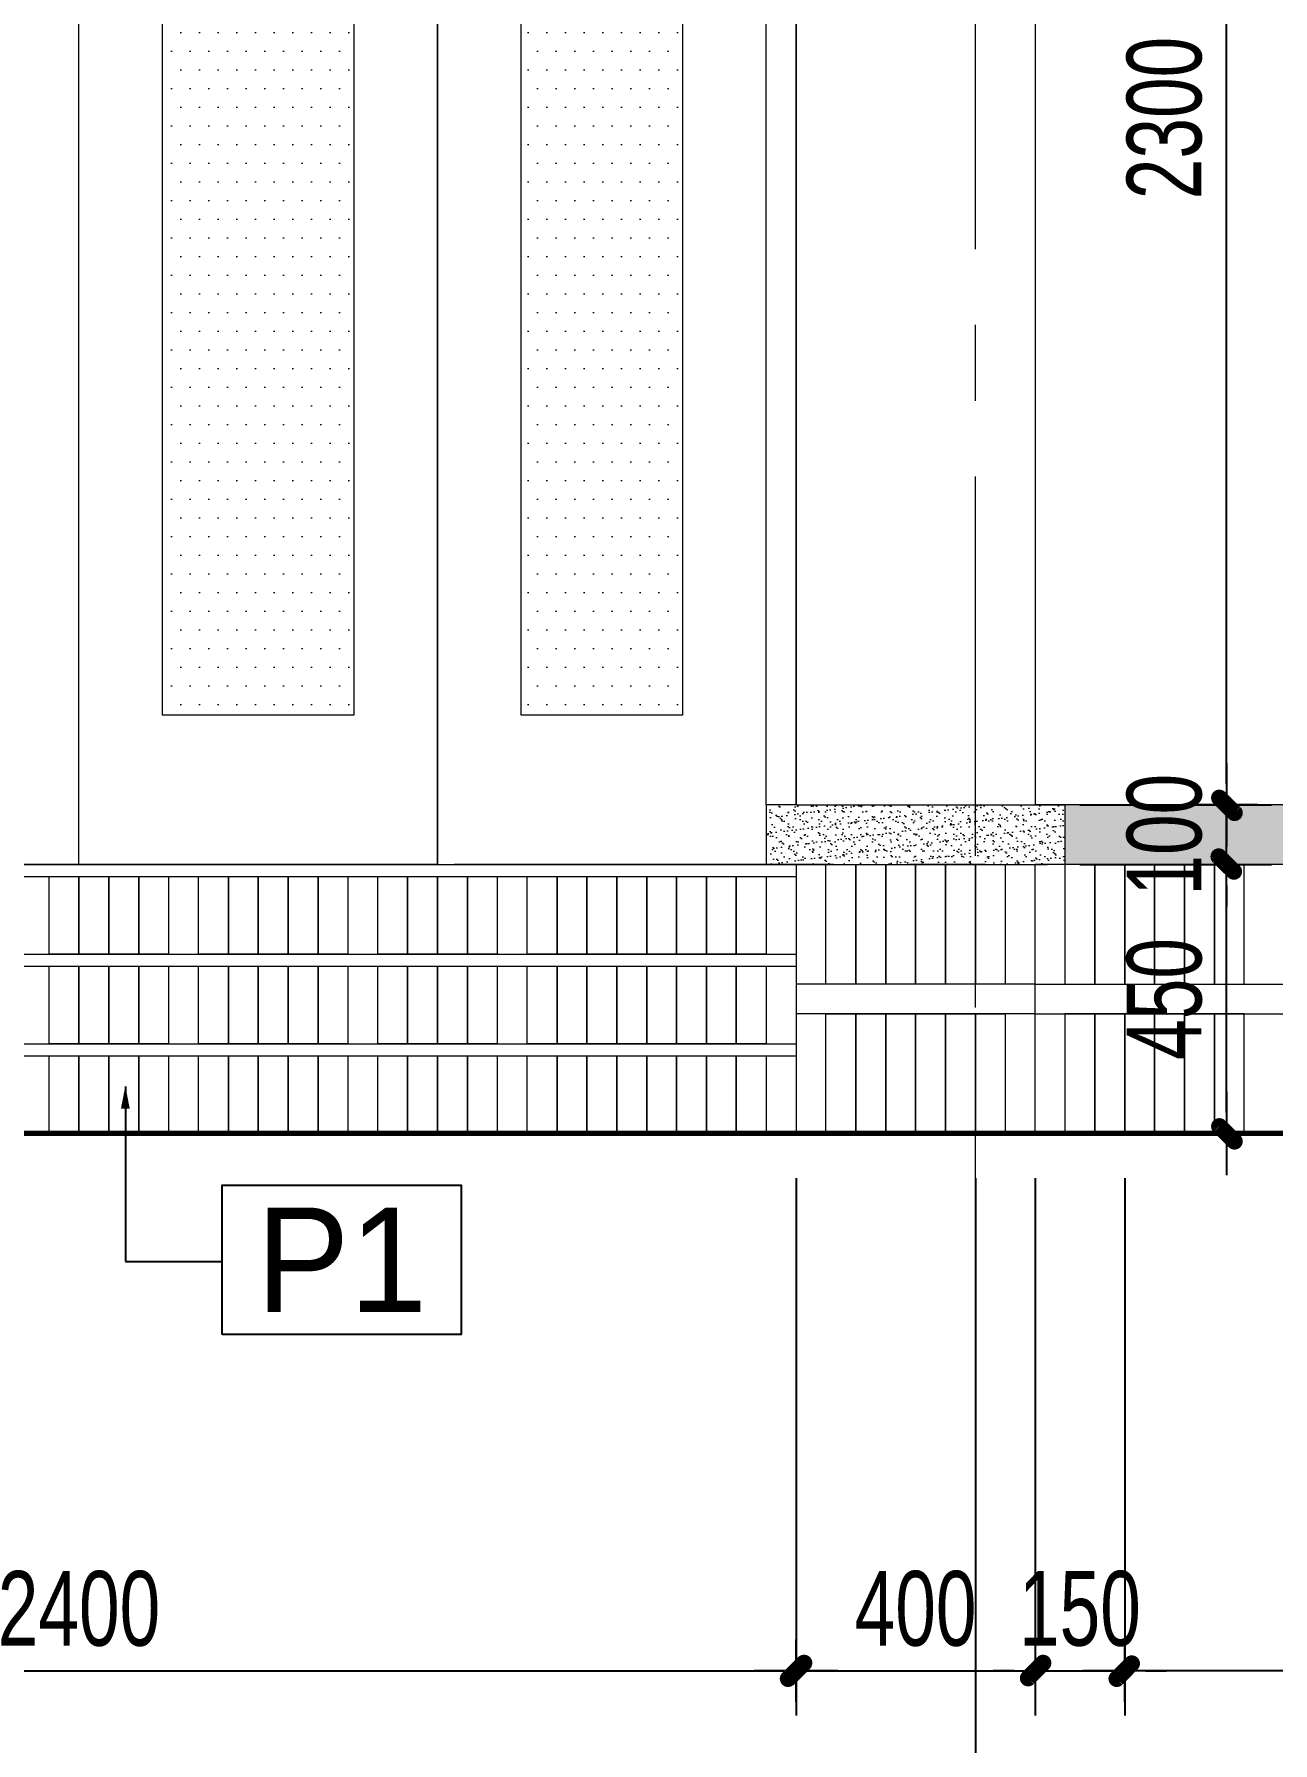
# Model space of a CAD drawing. Header units: inches. Extents: x 88947 to 296847, y 35049 to 161062.
# Drawn here: x 158586 to 160659, y 104358 to 107218 of the extents above; entities that cross this region are included whole.
import ezdxf
from ezdxf.enums import TextEntityAlignment as Align
from ezdxf.xclip import XClip

# ---------------------------------------------------------------- set-up
doc = ezdxf.new("R2010")
doc.units = ezdxf.units.IN
doc.header["$MEASUREMENT"] = 0
doc.header["$XCLIPFRAME"] = 0
doc.header["$PDMODE"] = 1
doc.linetypes.add('ACAD_ISO03W100', pattern=[30, 12, -18])
doc.linetypes.add('CENTER', pattern=[50.8, 31.75, -6.35, 6.35, -6.35])
for name, color, linetype, lineweight in [('A-Dims', 145, 'Continuous', 25), ('CUA', 42, 'Continuous', 20), ('DIM', 7, 'Continuous', 25), ('HACTH', 8, 'Continuous', 5), ('KHUNG 1', 6, 'Continuous', 70), ('KY HIEU', 4, 'Continuous', 25), ('NTHAY2', 51, 'Continuous', 25), ('THAY', 3, 'Continuous', 18), ('TRUC', 252, 'ACAD_ISO03W100', 13)]:
    doc.layers.add(name, color=color, linetype=linetype, lineweight=lineweight)
doc.styles.add('FRANKO', font='VFRANKO.TTF')
doc.styles.add('VNI-HELVE-CONDENSE', font='VNARIAL.TTF', dxfattribs={"width": 0.7})
doc.dimstyles.new('TAS-100', dxfattribs={"dimscale": 50, "dimtxt": 2.5, "dimasz": 0.7, "dimexe": 1.5, "dimexo": 1.5, "dimgap": 0.8, "dimtad": 1, "dimdec": 0, "dimzin": 3, "dimdsep": 46, "dimtxsty": 'VNI-HELVE-CONDENSE', "dimblk": 'TICK', "dimcen": 2.5, "dimclrt": 71, "dimazin": 2, "dimtfac": 0.75, "dimtdec": 0, "dimtix": 1, "dimtmove": 2, "dimatfit": 2, "dimldrblk": 'TICK123', "dimfxl": 1.5, "dimtolj": 1, "dimtzin": 0, "dimarcsym": 0})
doc.dimstyles.new('TAS-50', dxfattribs={"dimscale": 25, "dimtxt": 2.5, "dimasz": 0.7, "dimexe": 1.5, "dimexo": 1.5, "dimgap": 0.8, "dimtad": 1, "dimdec": 0, "dimzin": 3, "dimdsep": 46, "dimtxsty": 'VNI-HELVE-CONDENSE', "dimblk": 'TICK', "dimcen": 2.5, "dimclrt": 71, "dimazin": 2, "dimtfac": 0.75, "dimtdec": 0, "dimtix": 1, "dimtmove": 2, "dimatfit": 2, "dimldrblk": 'TICK123', "dimfxl": 1.5, "dimtolj": 1, "dimtzin": 0, "dimarcsym": 0})
pattern_1 = [(37.5, (159811.345, 105828.11), (-0.62993, 19.26824), [0, -15.2, 0, -17, 0, -16.25]), (7.5, (159811.345, 105828.11), (17.6978, 28.2215), [0, -8.2, 0, -13.7, 0, -5.25]), (327.5, (159799.045, 105828.11), (31.1414, 0.0566), [0, -5, 0, -18, 0, -23.5]), (317.5, (159799.045, 105828.11), (30.0613, 8.7768), [0, -2.5, 0, -11.8, 0, -13.5])]
pattern_2 = [(37.5, (160311.345, 105828.11), (-0.62993, 19.26824), [0, -15.2, 0, -17, 0, -16.25]), (7.5, (160311.345, 105828.11), (17.69777, 28.22146), [0, -8.2, 0, -13.7, 0, -5.25]), (327.5, (160299.045, 105828.11), (31.14142, 0.0566), [0, -5, 0, -18, 0, -23.5]), (317.5, (160299.045, 105828.11), (30.06127, 8.77676), [0, -2.5, 0, -11.8, 0, -13.5])]

# ---------------------------------------------------------------- blocks, each defined once
blk = doc.blocks.new('TICK')
at = {"layer": 'A-Dims', "color": 1}
for p, q in [((0, 1.5), (0, -1.5)), ((-2, 0), (2, 0))]:
    blk.add_line(p, q, dxfattribs=at)
at = {"layer": 'A-Dims', "color": 1, "const_width": 0.788}
blk.add_lwpolyline([(-0.334, -0.349), (0.383, 0.378)], dxfattribs=at)
at = {"layer": 'A-Dims', "color": 1, "const_width": 0.394}
for points in [[(0.244, 0.517, -0.414214), (0.523, 0.517, -1)], [(0.523, 0.517, -0.414214), (0.523, 0.238, -1)], [(-0.473, -0.21, 0.414214), (-0.473, -0.488, 1)], [(-0.473, -0.488, 0.414214), (-0.195, -0.488, 1)]]:
    blk.add_lwpolyline(points, format="xyb", dxfattribs=at)
blk = doc.blocks.new('*D897')
at = {"layer": 'Defpoints', "color": 0}
for p in [(160161.3, 105378.1), (161561.3, 105378.1), (160161.3, 103978.1)]:
    blk.add_point(p, dxfattribs=at)
at = {"layer": 'DIM', "color": 0, "lineweight": -2}
for p, q in [((160161.3, 105303.1), (160161.3, 103903.1)), ((161561.3, 105303.1), (161561.3, 103903.1)), ((161526.3, 103978.1), (160196.3, 103978.1))]:
    blk.add_line(p, q, dxfattribs=at)
at = {"layer": 'DIM', "color": 0, "lineweight": -2, "xscale": 35, "yscale": 35, "zscale": 35, "rotation": 180}
blk.add_blockref('TICK', (160161.3, 103978.1), dxfattribs=at)
at = {"layer": 'DIM', "color": 0, "lineweight": -2, "xscale": 35, "yscale": 35, "zscale": 35}
blk.add_blockref('TICK', (161561.3, 103978.1), dxfattribs=at)
at = {"layer": 'DIM', "color": 71, "insert": (160861.3, 104081.9), "char_height": 125, "attachment_point": 5, "style": 'VNI-HELVE-CONDENSE'}
blk.add_mtext('\\A1;1400', dxfattribs=at)
blk = doc.blocks.new('TICK123')
at = {"layer": 'A-Dims', "color": 1}
blk.add_lwpolyline([(0.046, 0, 0, 0.84, 0), (-2.111, 0, 8.4, 8.4, 0)], format="xyseb", dxfattribs=at)
blk = doc.blocks.new('*D898')
at = {"layer": 'Defpoints', "color": 0}
for p in [(156661.3, 105378.1), (160161.3, 105378.1), (156661.3, 103978.1)]:
    blk.add_point(p, dxfattribs=at)
at = {"layer": 'DIM', "color": 0, "lineweight": -2}
for p, q in [((156661.3, 105303.1), (156661.3, 103903.1)), ((160161.3, 105303.1), (160161.3, 103903.1)), ((160126.3, 103978.1), (156696.3, 103978.1))]:
    blk.add_line(p, q, dxfattribs=at)
at = {"layer": 'DIM', "color": 0, "lineweight": -2, "xscale": 35, "yscale": 35, "zscale": 35, "rotation": 180}
blk.add_blockref('TICK', (156661.3, 103978.1), dxfattribs=at)
at = {"layer": 'DIM', "color": 0, "lineweight": -2, "xscale": 35, "yscale": 35, "zscale": 35}
blk.add_blockref('TICK', (160161.3, 103978.1), dxfattribs=at)
at = {"layer": 'DIM', "color": 71, "insert": (158411.3, 104082), "char_height": 125, "attachment_point": 5, "style": 'VNI-HELVE-CONDENSE'}
blk.add_mtext('\\A1;3500', dxfattribs=at)
blk = doc.blocks.new('*D899')
at = {"layer": 'Defpoints', "color": 0}
for p in [(156661.3, 105378.1), (169061.3, 105378.1), (156661.3, 103478.1)]:
    blk.add_point(p, dxfattribs=at)
at = {"layer": 'DIM', "color": 0, "lineweight": -2}
for p, q in [((156661.3, 105303.1), (156661.3, 103403.1)), ((169061.3, 105303.1), (169061.3, 103403.1)), ((169026.3, 103478.1), (156696.3, 103478.1))]:
    blk.add_line(p, q, dxfattribs=at)
at = {"layer": 'DIM', "color": 0, "lineweight": -2, "xscale": 35, "yscale": 35, "zscale": 35, "rotation": 180}
blk.add_blockref('TICK', (156661.3, 103478.1), dxfattribs=at)
at = {"layer": 'DIM', "color": 0, "lineweight": -2, "xscale": 35, "yscale": 35, "zscale": 35}
blk.add_blockref('TICK', (169061.3, 103478.1), dxfattribs=at)
at = {"layer": 'DIM', "color": 71, "insert": (162861.3, 103581.9), "char_height": 125, "attachment_point": 5, "style": 'VNI-HELVE-CONDENSE'}
blk.add_mtext('\\A1;12400', dxfattribs=at)
blk = doc.blocks.new('*D907')
at = {"layer": 'Defpoints', "color": 0}
for p in [(157461.3, 105378.1), (159861.3, 105378.1), (159861.3, 104478.1)]:
    blk.add_point(p, dxfattribs=at)
at = {"layer": 'DIM', "color": 0, "lineweight": -2}
for p, q in [((157461.3, 105303.1), (157461.3, 104403.1)), ((159861.3, 105303.1), (159861.3, 104403.1)), ((157496.3, 104478.1), (159826.3, 104478.1))]:
    blk.add_line(p, q, dxfattribs=at)
at = {"layer": 'DIM', "color": 0, "lineweight": -2, "xscale": 35, "yscale": 35, "zscale": 35, "rotation": 180}
blk.add_blockref('TICK', (157461.3, 104478.1), dxfattribs=at)
at = {"layer": 'DIM', "color": 0, "lineweight": -2, "xscale": 35, "yscale": 35, "zscale": 35}
blk.add_blockref('TICK', (159861.3, 104478.1), dxfattribs=at)
at = {"layer": 'DIM', "color": 71, "insert": (158661.3, 104581.9), "char_height": 125, "attachment_point": 5, "style": 'VNI-HELVE-CONDENSE'}
blk.add_mtext('\\A1;2400', dxfattribs=at)
blk = doc.blocks.new('*D908')
at = {"layer": 'Defpoints', "color": 0}
for p in [(159861.3, 105378.1), (160261.3, 105378.1), (160261.3, 104478.1)]:
    blk.add_point(p, dxfattribs=at)
at = {"layer": 'DIM', "color": 0, "lineweight": -2}
for p, q in [((159861.3, 105303.1), (159861.3, 104403.1)), ((160261.3, 105303.1), (160261.3, 104403.1)), ((159896.3, 104478.1), (160226.3, 104478.1))]:
    blk.add_line(p, q, dxfattribs=at)
at = {"layer": 'DIM', "color": 0, "lineweight": -2, "xscale": 35, "yscale": 35, "zscale": 35, "rotation": 180}
blk.add_blockref('TICK', (159861.3, 104478.1), dxfattribs=at)
at = {"layer": 'DIM', "color": 0, "lineweight": -2, "xscale": 35, "yscale": 35, "zscale": 35}
blk.add_blockref('TICK', (160261.3, 104478.1), dxfattribs=at)
at = {"layer": 'DIM', "color": 71, "insert": (160061.3, 104581.9), "char_height": 125, "attachment_point": 5, "style": 'VNI-HELVE-CONDENSE'}
blk.add_mtext('\\A1;400', dxfattribs=at)
blk = doc.blocks.new('A$C63FF6805')
at = {"layer": 'HACTH'}
h = blk.add_hatch(dxfattribs=at)
h.set_pattern_fill('DOTS', color=256, scale=500, style=0)
h.set_pattern_definition([(0, (-2310, -2310), (15.625, 31.25), [0, -31.25])])
h.paths.add_polyline_path([(-2040, -190), (-2310, -190), (-2310, -2150), (-2040, -2150)])
h = blk.add_hatch(dxfattribs=at)
h.set_pattern_fill('DOTS', color=256, scale=500, style=0)
h.set_pattern_definition([(0, (-1760, -2310), (15.625, 31.25), [0, -31.25])])
h.paths.add_polyline_path([(-1440, -190), (-1760, -190), (-1760, -2150), (-1440, -2150)])
h = blk.add_hatch(dxfattribs=at)
h.set_pattern_fill('DOTS', color=256, scale=500, style=0)
h.set_pattern_definition([(180, (-840, -2310), (-15.625, 31.25), [0, -31.25])])
h.paths.add_polyline_path([(-1160, -190), (-840, -190), (-840, -2150), (-1160, -2150)])
h = blk.add_hatch(dxfattribs=at)
h.set_pattern_fill('DOTS', color=256, scale=500, style=0)
h.set_pattern_definition([(180, (-290, -2310), (-15.625, 31.25), [0, -31.25])])
h.paths.add_polyline_path([(-560, -190), (-290, -190), (-290, -2150), (-560, -2150)])
at = {"layer": 'CUA'}
for points in [[(-100, -2400), (-100, 0), (-2500, 0), (-2500, -2400)], [(-1300, -50), (-1900, -50), (-1900, -2400), (-1300, -2400)], [(-1300, -50), (-700, -50), (-700, -2400), (-1300, -2400)], [(-2040, -190), (-2310, -190), (-2310, -2150), (-2040, -2150)], [(-1440, -190), (-1760, -190), (-1760, -2150), (-1440, -2150)], [(-1160, -190), (-840, -190), (-840, -2150), (-1160, -2150)], [(-560, -190), (-290, -190), (-290, -2150), (-560, -2150)]]:
    blk.add_lwpolyline(points, close=True, dxfattribs=at)
for points in [[(-1900, -50), (-2450, -50), (-2450, -2400), (-1900, -2400), (-1900, -50)], [(-700, -50), (-1900, -50)], [(-1900, -2400), (-1900, -50)], [(-700, -2400), (-150, -2400), (-150, -50), (-700, -50), (-700, -2400)], [(-700, -2400), (-700, -50)], [(-1160, -190), (-840, -190)], [(-1900, -2400), (-700, -2400)]]:
    blk.add_lwpolyline(points, dxfattribs=at)
blk = doc.blocks.new('syb-floor')
at = {"linetype": 'Continuous'}
blk.add_lwpolyline([(-4.786, -2.5), (-4.786, 2.5), (3.216, 2.5), (3.216, -2.5)], close=True, dxfattribs=at)
blk.add_attdef('SYB-FLOOR', text='', height=2.5, dxfattribs=at).set_placement((-0.785, 0), align=Align.MIDDLE_CENTER)
blk = doc.blocks.new('*D2800')
at = {"layer": 'Defpoints', "color": 0}
for p in [(160261.3, 105828.1), (160581.8, 105828.1), (160261.3, 105378.1)]:
    blk.add_point(p, dxfattribs=at)
at = {"layer": 'DIM', "color": 0, "lineweight": -2}
for p, q in [((160336.3, 105828.1), (160656.8, 105828.1)), ((160581.8, 105413.1), (160581.8, 105793.1)), ((160336.3, 105378.1), (160656.8, 105378.1))]:
    blk.add_line(p, q, dxfattribs=at)
at = {"layer": 'DIM', "color": 0, "lineweight": -2, "xscale": 35, "yscale": 35, "zscale": 35}
for p, rotation in [((160581.8, 105828.1), 90), ((160581.8, 105378.1), 270)]:
    blk.add_blockref('TICK', p, dxfattribs=dict(at, rotation=rotation))
at = {"layer": 'DIM', "color": 71, "insert": (160478.1, 105603.1), "char_height": 125, "attachment_point": 5, "rotation": 90, "style": 'VNI-HELVE-CONDENSE'}
blk.add_mtext('\\A1;450', dxfattribs=at)
blk = doc.blocks.new('*D2801')
at = {"layer": 'Defpoints', "color": 0}
for p in [(160261.3, 105928.1), (160581.8, 105928.1), (160261.3, 105828.1)]:
    blk.add_point(p, dxfattribs=at)
at = {"layer": 'DIM', "color": 0, "lineweight": -2}
for p, q in [((160581.8, 105963.1), (160581.8, 105998.1)), ((160336.3, 105928.1), (160656.8, 105928.1)), ((160581.8, 105828.1), (160581.8, 105928.1)), ((160336.3, 105828.1), (160656.8, 105828.1)), ((160581.8, 105793.1), (160581.8, 105758.1))]:
    blk.add_line(p, q, dxfattribs=at)
at = {"layer": 'DIM', "color": 0, "lineweight": -2, "xscale": 35, "yscale": 35, "zscale": 35}
for p, rotation in [((160581.8, 105928.1), 270), ((160581.8, 105828.1), 90)]:
    blk.add_blockref('TICK', p, dxfattribs=dict(at, rotation=rotation))
at = {"layer": 'DIM', "color": 71, "insert": (160478.1, 105878.1), "char_height": 125, "attachment_point": 5, "rotation": 90, "style": 'VNI-HELVE-CONDENSE'}
blk.add_mtext('\\A1;100', dxfattribs=at)
blk = doc.blocks.new('*D2802')
at = {"layer": 'Defpoints', "color": 0}
for p in [(160261.3, 108228.1), (160581.8, 108228.1), (160261.3, 105928.1)]:
    blk.add_point(p, dxfattribs=at)
at = {"layer": 'DIM', "color": 0, "lineweight": -2}
for p, q in [((160336.3, 108228.1), (160656.8, 108228.1)), ((160581.8, 105963.1), (160581.8, 108193.1)), ((160336.3, 105928.1), (160656.8, 105928.1))]:
    blk.add_line(p, q, dxfattribs=at)
at = {"layer": 'DIM', "color": 0, "lineweight": -2, "xscale": 35, "yscale": 35, "zscale": 35}
for p, rotation in [((160581.8, 108228.1), 90), ((160581.8, 105928.1), 270)]:
    blk.add_blockref('TICK', p, dxfattribs=dict(at, rotation=rotation))
at = {"layer": 'DIM', "color": 71, "insert": (160478, 107078.1), "char_height": 125, "attachment_point": 5, "rotation": 90, "style": 'VNI-HELVE-CONDENSE'}
blk.add_mtext('\\A1;2300', dxfattribs=at)
blk = doc.blocks.new('*D3901')
at = {"layer": 'Defpoints', "color": 0}
for p in [(160161.3, 105378.1), (161561.3, 105378.1), (160161.3, 103978.1)]:
    blk.add_point(p, dxfattribs=at)
at = {"layer": 'DIM', "color": 0, "lineweight": -2}
for p, q in [((160161.3, 105303.1), (160161.3, 103903.1)), ((161561.3, 105303.1), (161561.3, 103903.1)), ((161526.3, 103978.1), (160196.3, 103978.1))]:
    blk.add_line(p, q, dxfattribs=at)
at = {"layer": 'DIM', "color": 0, "lineweight": -2, "xscale": 35, "yscale": 35, "zscale": 35, "rotation": 180}
blk.add_blockref('TICK', (160161.3, 103978.1), dxfattribs=at)
at = {"layer": 'DIM', "color": 0, "lineweight": -2, "xscale": 35, "yscale": 35, "zscale": 35}
blk.add_blockref('TICK', (161561.3, 103978.1), dxfattribs=at)
at = {"layer": 'DIM', "color": 71, "insert": (160861.3, 104081.9), "char_height": 125, "attachment_point": 5, "style": 'VNI-HELVE-CONDENSE'}
blk.add_mtext('\\A1;1400', dxfattribs=at)
blk = doc.blocks.new('*D3902')
at = {"layer": 'Defpoints', "color": 0}
for p in [(156661.3, 105378.1), (160161.3, 105378.1), (156661.3, 103978.1)]:
    blk.add_point(p, dxfattribs=at)
at = {"layer": 'DIM', "color": 0, "lineweight": -2}
for p, q in [((156661.3, 105303.1), (156661.3, 103903.1)), ((160161.3, 105303.1), (160161.3, 103903.1)), ((160126.3, 103978.1), (156696.3, 103978.1))]:
    blk.add_line(p, q, dxfattribs=at)
at = {"layer": 'DIM', "color": 0, "lineweight": -2, "xscale": 35, "yscale": 35, "zscale": 35, "rotation": 180}
blk.add_blockref('TICK', (156661.3, 103978.1), dxfattribs=at)
at = {"layer": 'DIM', "color": 0, "lineweight": -2, "xscale": 35, "yscale": 35, "zscale": 35}
blk.add_blockref('TICK', (160161.3, 103978.1), dxfattribs=at)
at = {"layer": 'DIM', "color": 71, "insert": (158411.3, 104082), "char_height": 125, "attachment_point": 5, "style": 'VNI-HELVE-CONDENSE'}
blk.add_mtext('\\A1;3500', dxfattribs=at)
blk = doc.blocks.new('*D3903')
at = {"layer": 'Defpoints', "color": 0}
for p in [(156661.3, 105378.1), (169061.3, 105378.1), (156661.3, 103478.1)]:
    blk.add_point(p, dxfattribs=at)
at = {"layer": 'DIM', "color": 0, "lineweight": -2}
for p, q in [((156661.3, 105303.1), (156661.3, 103403.1)), ((169061.3, 105303.1), (169061.3, 103403.1)), ((169026.3, 103478.1), (156696.3, 103478.1))]:
    blk.add_line(p, q, dxfattribs=at)
at = {"layer": 'DIM', "color": 0, "lineweight": -2, "xscale": 35, "yscale": 35, "zscale": 35, "rotation": 180}
blk.add_blockref('TICK', (156661.3, 103478.1), dxfattribs=at)
at = {"layer": 'DIM', "color": 0, "lineweight": -2, "xscale": 35, "yscale": 35, "zscale": 35}
blk.add_blockref('TICK', (169061.3, 103478.1), dxfattribs=at)
at = {"layer": 'DIM', "color": 71, "insert": (162861.3, 103581.9), "char_height": 125, "attachment_point": 5, "style": 'VNI-HELVE-CONDENSE'}
blk.add_mtext('\\A1;12400', dxfattribs=at)
blk = doc.blocks.new('*D3911')
at = {"layer": 'Defpoints', "color": 0}
for p in [(157461.3, 105378.1), (159861.3, 105378.1), (159861.3, 104478.1)]:
    blk.add_point(p, dxfattribs=at)
at = {"layer": 'DIM', "color": 0, "lineweight": -2}
for p, q in [((157461.3, 105303.1), (157461.3, 104403.1)), ((159861.3, 105303.1), (159861.3, 104403.1)), ((157496.3, 104478.1), (159826.3, 104478.1))]:
    blk.add_line(p, q, dxfattribs=at)
at = {"layer": 'DIM', "color": 0, "lineweight": -2, "xscale": 35, "yscale": 35, "zscale": 35, "rotation": 180}
blk.add_blockref('TICK', (157461.3, 104478.1), dxfattribs=at)
at = {"layer": 'DIM', "color": 0, "lineweight": -2, "xscale": 35, "yscale": 35, "zscale": 35}
blk.add_blockref('TICK', (159861.3, 104478.1), dxfattribs=at)
at = {"layer": 'DIM', "color": 71, "insert": (158661.3, 104581.9), "char_height": 125, "attachment_point": 5, "style": 'VNI-HELVE-CONDENSE'}
blk.add_mtext('\\A1;2400', dxfattribs=at)
blk = doc.blocks.new('*D3912')
at = {"layer": 'Defpoints', "color": 0}
for p in [(159861.3, 105378.1), (160261.3, 105378.1), (160261.3, 104478.1)]:
    blk.add_point(p, dxfattribs=at)
at = {"layer": 'DIM', "color": 0, "lineweight": -2}
for p, q in [((159861.3, 105303.1), (159861.3, 104403.1)), ((160261.3, 105303.1), (160261.3, 104403.1)), ((159896.3, 104478.1), (160226.3, 104478.1))]:
    blk.add_line(p, q, dxfattribs=at)
at = {"layer": 'DIM', "color": 0, "lineweight": -2, "xscale": 35, "yscale": 35, "zscale": 35, "rotation": 180}
blk.add_blockref('TICK', (159861.3, 104478.1), dxfattribs=at)
at = {"layer": 'DIM', "color": 0, "lineweight": -2, "xscale": 35, "yscale": 35, "zscale": 35}
blk.add_blockref('TICK', (160261.3, 104478.1), dxfattribs=at)
at = {"layer": 'DIM', "color": 71, "insert": (160061.3, 104581.9), "char_height": 125, "attachment_point": 5, "style": 'VNI-HELVE-CONDENSE'}
blk.add_mtext('\\A1;400', dxfattribs=at)
blk = doc.blocks.new('*D3913')
at = {"layer": 'Defpoints', "color": 0}
for p in [(160261.3, 105378.1), (160411.3, 105378.1), (160411.3, 104478.1)]:
    blk.add_point(p, dxfattribs=at)
at = {"layer": 'DIM', "color": 0, "lineweight": -2}
for p, q in [((160261.3, 105303.1), (160261.3, 104403.1)), ((160411.3, 105303.1), (160411.3, 104403.1)), ((160226.3, 104478.1), (160191.3, 104478.1)), ((160261.3, 104478.1), (160411.3, 104478.1)), ((160446.3, 104478.1), (160481.3, 104478.1))]:
    blk.add_line(p, q, dxfattribs=at)
at = {"layer": 'DIM', "color": 0, "lineweight": -2, "xscale": 35, "yscale": 35, "zscale": 35}
blk.add_blockref('TICK', (160261.3, 104478.1), dxfattribs=at)
at = {"layer": 'DIM', "color": 0, "lineweight": -2, "xscale": 35, "yscale": 35, "zscale": 35, "rotation": 180}
blk.add_blockref('TICK', (160411.3, 104478.1), dxfattribs=at)
at = {"layer": 'DIM', "color": 71, "insert": (160336.3, 104581.9), "char_height": 125, "attachment_point": 5, "style": 'VNI-HELVE-CONDENSE'}
blk.add_mtext('\\A1;150', dxfattribs=at)
blk = doc.blocks.new('*D3737')
at = {"layer": 'Defpoints', "color": 0}
for p in [(160261.3, 105828.1), (160581.8, 105828.1), (160261.3, 105378.1)]:
    blk.add_point(p, dxfattribs=at)
at = {"layer": 'DIM', "color": 0, "lineweight": -2}
for p, q in [((160336.3, 105828.1), (160656.8, 105828.1)), ((160581.8, 105413.1), (160581.8, 105793.1)), ((160336.3, 105378.1), (160656.8, 105378.1))]:
    blk.add_line(p, q, dxfattribs=at)
at = {"layer": 'DIM', "color": 0, "lineweight": -2, "xscale": 35, "yscale": 35, "zscale": 35}
for p, rotation in [((160581.8, 105828.1), 90), ((160581.8, 105378.1), 270)]:
    blk.add_blockref('TICK', p, dxfattribs=dict(at, rotation=rotation))
at = {"layer": 'DIM', "color": 71, "insert": (160478.1, 105603.1), "char_height": 125, "attachment_point": 5, "rotation": 90, "style": 'VNI-HELVE-CONDENSE'}
blk.add_mtext('\\A1;450', dxfattribs=at)
blk = doc.blocks.new('*D3738')
at = {"layer": 'Defpoints', "color": 0}
for p in [(160261.3, 105928.1), (160581.8, 105928.1), (160261.3, 105828.1)]:
    blk.add_point(p, dxfattribs=at)
at = {"layer": 'DIM', "color": 0, "lineweight": -2}
for p, q in [((160581.8, 105963.1), (160581.8, 105998.1)), ((160336.3, 105928.1), (160656.8, 105928.1)), ((160581.8, 105828.1), (160581.8, 105928.1)), ((160336.3, 105828.1), (160656.8, 105828.1)), ((160581.8, 105793.1), (160581.8, 105758.1))]:
    blk.add_line(p, q, dxfattribs=at)
at = {"layer": 'DIM', "color": 0, "lineweight": -2, "xscale": 35, "yscale": 35, "zscale": 35}
for p, rotation in [((160581.8, 105928.1), 270), ((160581.8, 105828.1), 90)]:
    blk.add_blockref('TICK', p, dxfattribs=dict(at, rotation=rotation))
at = {"layer": 'DIM', "color": 71, "insert": (160478.1, 105878.1), "char_height": 125, "attachment_point": 5, "rotation": 90, "style": 'VNI-HELVE-CONDENSE'}
blk.add_mtext('\\A1;100', dxfattribs=at)
blk = doc.blocks.new('*D3739')
at = {"layer": 'Defpoints', "color": 0}
for p in [(160261.3, 108228.1), (160581.8, 108228.1), (160261.3, 105928.1)]:
    blk.add_point(p, dxfattribs=at)
at = {"layer": 'DIM', "color": 0, "lineweight": -2}
for p, q in [((160336.3, 108228.1), (160656.8, 108228.1)), ((160581.8, 105963.1), (160581.8, 108193.1)), ((160336.3, 105928.1), (160656.8, 105928.1))]:
    blk.add_line(p, q, dxfattribs=at)
at = {"layer": 'DIM', "color": 0, "lineweight": -2, "xscale": 35, "yscale": 35, "zscale": 35}
for p, rotation in [((160581.8, 108228.1), 90), ((160581.8, 105928.1), 270)]:
    blk.add_blockref('TICK', p, dxfattribs=dict(at, rotation=rotation))
at = {"layer": 'DIM', "color": 71, "insert": (160478, 107078.1), "char_height": 125, "attachment_point": 5, "rotation": 90, "style": 'VNI-HELVE-CONDENSE'}
blk.add_mtext('\\A1;2300', dxfattribs=at)
blk = doc.blocks.new('*D4325')
at = {"layer": 'Defpoints', "color": 0}
for p in [(160411.3, 105378.1), (161411.3, 105378.1), (160411.3, 104478.1)]:
    blk.add_point(p, dxfattribs=at)
at = {"layer": 'DIM', "color": 0, "lineweight": -2}
for p, q in [((160411.3, 105303.1), (160411.3, 104403.1)), ((161411.3, 105303.1), (161411.3, 104403.1)), ((161376.3, 104478.1), (160446.3, 104478.1))]:
    blk.add_line(p, q, dxfattribs=at)
at = {"layer": 'DIM', "color": 0, "lineweight": -2, "xscale": 35, "yscale": 35, "zscale": 35, "rotation": 180}
blk.add_blockref('TICK', (160411.3, 104478.1), dxfattribs=at)
at = {"layer": 'DIM', "color": 0, "lineweight": -2, "xscale": 35, "yscale": 35, "zscale": 35}
blk.add_blockref('TICK', (161411.3, 104478.1), dxfattribs=at)
at = {"layer": 'DIM', "color": 71, "insert": (160911.3, 104581.9), "char_height": 125, "attachment_point": 5, "style": 'VNI-HELVE-CONDENSE'}
blk.add_mtext('\\A1;1000', dxfattribs=at)

msp = doc.modelspace()

# ---------------------------------------------------------------- hatches: boundary and pattern name
at = {"layer": 'HACTH'}
h = msp.add_hatch(dxfattribs=at)
h.set_pattern_fill('AR-SAND', color=256, scale=10, style=0)
h.set_pattern_definition(pattern_1)
h.paths.add_polyline_path([(160161.3, 105928.1), (159861.3, 105928.1), (159811.3, 105928.1), (159811.3, 105828.1), (159861.3, 105828.1), (160161.3, 105828.1)])
h.paths.add_polyline_path([(160311.3, 105928.1), (160261.3, 105928.1), (160161.3, 105928.1), (160161.3, 105828.1), (160161.3, 105828.1), (160211.3, 105828.1), (160261.3, 105828.1), (160311.3, 105828.1)])
h = msp.add_hatch(dxfattribs=at)
h.set_pattern_fill('AR-SAND', color=256, scale=10, style=0)
h.set_pattern_definition(pattern_1)
h.paths.add_polyline_path([(160161.3, 105928.1), (159861.3, 105928.1), (159811.3, 105928.1), (159811.3, 105828.1), (159861.3, 105828.1), (160161.3, 105828.1)])
h.paths.add_polyline_path([(160311.3, 105928.1), (160261.3, 105928.1), (160161.3, 105928.1), (160161.3, 105828.1), (160161.3, 105828.1), (160211.3, 105828.1), (160261.3, 105828.1), (160311.3, 105828.1)])
h = msp.add_hatch(dxfattribs=at)
h.set_pattern_fill('AR-SAND', color=256, scale=10, style=0)
h.set_pattern_definition(pattern_2)
h.paths.add_polyline_path([(161511.3, 105928.1), (160311.3, 105928.1), (160311.3, 105828.1), (160361.3, 105828.1), (160361.3, 105828.1), (160411.3, 105828.1), (160411.3, 105828.1), (160461.3, 105828.1), (160511.3, 105828.1), (160561.3, 105828.1), (160611.3, 105828.1), (160661.3, 105828.1), (160661.3, 105828.1), (160711.3, 105828.1), (160711.3, 105828.1), (160761.3, 105828.1), (160761.3, 105828.1), (160811.3, 105828.1), (160861.3, 105828.1), (160911.3, 105828.1), (160961.3, 105828.1), (161011.3, 105828.1), (161011.3, 105828.1), (161061.3, 105828.1), (161061.3, 105828.1), (161111.3, 105828.1), (161111.3, 105828.1), (161161.3, 105828.1), (161211.3, 105828.1), (161261.3, 105828.1), (161311.3, 105828.1), (161361.3, 105828.1), (161361.3, 105828.1), (161411.3, 105828.1), (161411.3, 105828.1), (161461.3, 105828.1), (161461.3, 105828.1), (161511.3, 105828.1)])
h = msp.add_hatch(dxfattribs=at)
h.set_pattern_fill('AR-SAND', color=256, scale=10, style=0)
h.set_pattern_definition(pattern_2)
h.paths.add_polyline_path([(161511.3, 105928.1), (160311.3, 105928.1), (160311.3, 105828.1), (160361.3, 105828.1), (160361.3, 105828.1), (160411.3, 105828.1), (160411.3, 105828.1), (160461.3, 105828.1), (160511.3, 105828.1), (160561.3, 105828.1), (160611.3, 105828.1), (160661.3, 105828.1), (160661.3, 105828.1), (160711.3, 105828.1), (160711.3, 105828.1), (160761.3, 105828.1), (160761.3, 105828.1), (160811.3, 105828.1), (160861.3, 105828.1), (160911.3, 105828.1), (160961.3, 105828.1), (161011.3, 105828.1), (161011.3, 105828.1), (161061.3, 105828.1), (161061.3, 105828.1), (161111.3, 105828.1), (161111.3, 105828.1), (161161.3, 105828.1), (161211.3, 105828.1), (161261.3, 105828.1), (161311.3, 105828.1), (161361.3, 105828.1), (161361.3, 105828.1), (161411.3, 105828.1), (161411.3, 105828.1), (161461.3, 105828.1), (161461.3, 105828.1), (161511.3, 105828.1)])

# ---------------------------------------------------------------- linework, layer by layer
for points in [[(159961.3, 105828.1), (159961.3, 105628.1), (159911.3, 105628.1), (159911.3, 105828.1)], [(159961.3, 105828.1), (159961.3, 105628.1), (159911.3, 105628.1), (159911.3, 105828.1)], [(160011.3, 105828.1), (160011.3, 105628.1), (159961.3, 105628.1), (159961.3, 105828.1)], [(160011.3, 105828.1), (160011.3, 105628.1), (159961.3, 105628.1), (159961.3, 105828.1)], [(160061.3, 105828.1), (160061.3, 105628.1), (160011.3, 105628.1), (160011.3, 105828.1)], [(160061.3, 105828.1), (160061.3, 105628.1), (160011.3, 105628.1), (160011.3, 105828.1)], [(160111.3, 105828.1), (160111.3, 105628.1), (160061.3, 105628.1), (160061.3, 105828.1)], [(160111.3, 105828.1), (160111.3, 105628.1), (160061.3, 105628.1), (160061.3, 105828.1)], [(160161.3, 105828.1), (160161.3, 105628.1), (160111.3, 105628.1), (160111.3, 105828.1)], [(160161.3, 105828.1), (160161.3, 105628.1), (160111.3, 105628.1), (160111.3, 105828.1)], [(160211.3, 105828.1), (160211.3, 105628.1), (160161.3, 105628.1), (160161.3, 105828.1)], [(160211.3, 105828.1), (160211.3, 105628.1), (160161.3, 105628.1), (160161.3, 105828.1)], [(160311.3, 105828.1), (160311.3, 105628.1), (160361.3, 105628.1), (160361.3, 105828.1)], [(160311.3, 105828.1), (160311.3, 105628.1), (160361.3, 105628.1), (160361.3, 105828.1)], [(160361.3, 105828.1), (160361.3, 105628.1), (160411.3, 105628.1), (160411.3, 105828.1)], [(160361.3, 105828.1), (160361.3, 105628.1), (160411.3, 105628.1), (160411.3, 105828.1)], [(160411.3, 105828.1), (160411.3, 105628.1), (160461.3, 105628.1), (160461.3, 105828.1)], [(160411.3, 105828.1), (160411.3, 105628.1), (160461.3, 105628.1), (160461.3, 105828.1)], [(160461.3, 105828.1), (160461.3, 105628.1), (160511.3, 105628.1), (160511.3, 105828.1)], [(160461.3, 105828.1), (160461.3, 105628.1), (160511.3, 105628.1), (160511.3, 105828.1)], [(160511.3, 105828.1), (160511.3, 105628.1), (160561.3, 105628.1), (160561.3, 105828.1)], [(160511.3, 105828.1), (160511.3, 105628.1), (160561.3, 105628.1), (160561.3, 105828.1)], [(160561.3, 105828.1), (160561.3, 105628.1), (160611.3, 105628.1), (160611.3, 105828.1)], [(160561.3, 105828.1), (160561.3, 105628.1), (160611.3, 105628.1), (160611.3, 105828.1)], [(158661.3, 105808.1), (158661.3, 105678.1), (158611.3, 105678.1), (158611.3, 105808.1)], [(158661.3, 105808.1), (158661.3, 105678.1), (158611.3, 105678.1), (158611.3, 105808.1)], [(158711.3, 105808.1), (158711.3, 105678.1), (158661.3, 105678.1), (158661.3, 105808.1)], [(158711.3, 105808.1), (158711.3, 105678.1), (158661.3, 105678.1), (158661.3, 105808.1)], [(158761.3, 105808.1), (158761.3, 105678.1), (158711.3, 105678.1), (158711.3, 105808.1)], [(158761.3, 105808.1), (158761.3, 105678.1), (158711.3, 105678.1), (158711.3, 105808.1)], [(158811.3, 105808.1), (158811.3, 105678.1), (158761.3, 105678.1), (158761.3, 105808.1)], [(158811.3, 105808.1), (158811.3, 105678.1), (158761.3, 105678.1), (158761.3, 105808.1)], [(158911.3, 105808.1), (158911.3, 105678.1), (158861.3, 105678.1), (158861.3, 105808.1)], [(158911.3, 105808.1), (158911.3, 105678.1), (158861.3, 105678.1), (158861.3, 105808.1)], [(158961.3, 105808.1), (158961.3, 105678.1), (158911.3, 105678.1), (158911.3, 105808.1)], [(158961.3, 105808.1), (158961.3, 105678.1), (158911.3, 105678.1), (158911.3, 105808.1)], [(159011.3, 105808.1), (159011.3, 105678.1), (158961.3, 105678.1), (158961.3, 105808.1)], [(159011.3, 105808.1), (159011.3, 105678.1), (158961.3, 105678.1), (158961.3, 105808.1)], [(159061.3, 105808.1), (159061.3, 105678.1), (159011.3, 105678.1), (159011.3, 105808.1)], [(159061.3, 105808.1), (159061.3, 105678.1), (159011.3, 105678.1), (159011.3, 105808.1)], [(159111.3, 105808.1), (159111.3, 105678.1), (159061.3, 105678.1), (159061.3, 105808.1)], [(159111.3, 105808.1), (159111.3, 105678.1), (159061.3, 105678.1), (159061.3, 105808.1)], [(159211.3, 105808.1), (159211.3, 105678.1), (159161.3, 105678.1), (159161.3, 105808.1)], [(159211.3, 105808.1), (159211.3, 105678.1), (159161.3, 105678.1), (159161.3, 105808.1)], [(159261.3, 105808.1), (159261.3, 105678.1), (159211.3, 105678.1), (159211.3, 105808.1)], [(159261.3, 105808.1), (159261.3, 105678.1), (159211.3, 105678.1), (159211.3, 105808.1)], [(159311.3, 105808.1), (159311.3, 105678.1), (159261.3, 105678.1), (159261.3, 105808.1)], [(159311.3, 105808.1), (159311.3, 105678.1), (159261.3, 105678.1), (159261.3, 105808.1)], [(159361.3, 105808.1), (159361.3, 105678.1), (159311.3, 105678.1), (159311.3, 105808.1)], [(159361.3, 105808.1), (159361.3, 105678.1), (159311.3, 105678.1), (159311.3, 105808.1)], [(159461.3, 105808.1), (159461.3, 105678.1), (159411.3, 105678.1), (159411.3, 105808.1)], [(159461.3, 105808.1), (159461.3, 105678.1), (159411.3, 105678.1), (159411.3, 105808.1)], [(159511.3, 105808.1), (159511.3, 105678.1), (159461.3, 105678.1), (159461.3, 105808.1)], [(159511.3, 105808.1), (159511.3, 105678.1), (159461.3, 105678.1), (159461.3, 105808.1)], [(159561.3, 105808.1), (159561.3, 105678.1), (159511.3, 105678.1), (159511.3, 105808.1)], [(159561.3, 105808.1), (159561.3, 105678.1), (159511.3, 105678.1), (159511.3, 105808.1)], [(159611.3, 105808.1), (159611.3, 105678.1), (159561.3, 105678.1), (159561.3, 105808.1)], [(159611.3, 105808.1), (159611.3, 105678.1), (159561.3, 105678.1), (159561.3, 105808.1)], [(159661.3, 105808.1), (159661.3, 105678.1), (159611.3, 105678.1), (159611.3, 105808.1)], [(159661.3, 105808.1), (159661.3, 105678.1), (159611.3, 105678.1), (159611.3, 105808.1)], [(159711.3, 105808.1), (159711.3, 105678.1), (159661.3, 105678.1), (159661.3, 105808.1)], [(159711.3, 105808.1), (159711.3, 105678.1), (159661.3, 105678.1), (159661.3, 105808.1)], [(159761.3, 105808.1), (159761.3, 105678.1), (159711.3, 105678.1), (159711.3, 105808.1)], [(159761.3, 105808.1), (159761.3, 105678.1), (159711.3, 105678.1), (159711.3, 105808.1)], [(159811.3, 105808.1), (159811.3, 105678.1), (159761.3, 105678.1), (159761.3, 105808.1)], [(159811.3, 105808.1), (159811.3, 105678.1), (159761.3, 105678.1), (159761.3, 105808.1)], [(158661.3, 105658.1), (158661.3, 105528.1), (158611.3, 105528.1), (158611.3, 105658.1)], [(158661.3, 105658.1), (158661.3, 105528.1), (158611.3, 105528.1), (158611.3, 105658.1)], [(158711.3, 105658.1), (158711.3, 105528.1), (158661.3, 105528.1), (158661.3, 105658.1)], [(158711.3, 105658.1), (158711.3, 105528.1), (158661.3, 105528.1), (158661.3, 105658.1)], [(158761.3, 105658.1), (158761.3, 105528.1), (158711.3, 105528.1), (158711.3, 105658.1)], [(158761.3, 105658.1), (158761.3, 105528.1), (158711.3, 105528.1), (158711.3, 105658.1)], [(158811.3, 105658.1), (158811.3, 105528.1), (158761.3, 105528.1), (158761.3, 105658.1)], [(158811.3, 105658.1), (158811.3, 105528.1), (158761.3, 105528.1), (158761.3, 105658.1)], [(158911.3, 105658.1), (158911.3, 105528.1), (158861.3, 105528.1), (158861.3, 105658.1)], [(158911.3, 105658.1), (158911.3, 105528.1), (158861.3, 105528.1), (158861.3, 105658.1)], [(158961.3, 105658.1), (158961.3, 105528.1), (158911.3, 105528.1), (158911.3, 105658.1)], [(158961.3, 105658.1), (158961.3, 105528.1), (158911.3, 105528.1), (158911.3, 105658.1)], [(159011.3, 105658.1), (159011.3, 105528.1), (158961.3, 105528.1), (158961.3, 105658.1)], [(159011.3, 105658.1), (159011.3, 105528.1), (158961.3, 105528.1), (158961.3, 105658.1)], [(159061.3, 105658.1), (159061.3, 105528.1), (159011.3, 105528.1), (159011.3, 105658.1)], [(159061.3, 105658.1), (159061.3, 105528.1), (159011.3, 105528.1), (159011.3, 105658.1)], [(159111.3, 105658.1), (159111.3, 105528.1), (159061.3, 105528.1), (159061.3, 105658.1)], [(159111.3, 105658.1), (159111.3, 105528.1), (159061.3, 105528.1), (159061.3, 105658.1)], [(159211.3, 105658.1), (159211.3, 105528.1), (159161.3, 105528.1), (159161.3, 105658.1)], [(159211.3, 105658.1), (159211.3, 105528.1), (159161.3, 105528.1), (159161.3, 105658.1)], [(159261.3, 105658.1), (159261.3, 105528.1), (159211.3, 105528.1), (159211.3, 105658.1)], [(159261.3, 105658.1), (159261.3, 105528.1), (159211.3, 105528.1), (159211.3, 105658.1)], [(159311.3, 105658.1), (159311.3, 105528.1), (159261.3, 105528.1), (159261.3, 105658.1)], [(159311.3, 105658.1), (159311.3, 105528.1), (159261.3, 105528.1), (159261.3, 105658.1)], [(159361.3, 105658.1), (159361.3, 105528.1), (159311.3, 105528.1), (159311.3, 105658.1)], [(159361.3, 105658.1), (159361.3, 105528.1), (159311.3, 105528.1), (159311.3, 105658.1)], [(159461.3, 105658.1), (159461.3, 105528.1), (159411.3, 105528.1), (159411.3, 105658.1)], [(159461.3, 105658.1), (159461.3, 105528.1), (159411.3, 105528.1), (159411.3, 105658.1)], [(159511.3, 105658.1), (159511.3, 105528.1), (159461.3, 105528.1), (159461.3, 105658.1)], [(159511.3, 105658.1), (159511.3, 105528.1), (159461.3, 105528.1), (159461.3, 105658.1)], [(159561.3, 105658.1), (159561.3, 105528.1), (159511.3, 105528.1), (159511.3, 105658.1)], [(159561.3, 105658.1), (159561.3, 105528.1), (159511.3, 105528.1), (159511.3, 105658.1)], [(159611.3, 105658.1), (159611.3, 105528.1), (159561.3, 105528.1), (159561.3, 105658.1)], [(159611.3, 105658.1), (159611.3, 105528.1), (159561.3, 105528.1), (159561.3, 105658.1)], [(159661.3, 105658.1), (159661.3, 105528.1), (159611.3, 105528.1), (159611.3, 105658.1)], [(159661.3, 105658.1), (159661.3, 105528.1), (159611.3, 105528.1), (159611.3, 105658.1)], [(159711.3, 105658.1), (159711.3, 105528.1), (159661.3, 105528.1), (159661.3, 105658.1)], [(159711.3, 105658.1), (159711.3, 105528.1), (159661.3, 105528.1), (159661.3, 105658.1)], [(159761.3, 105658.1), (159761.3, 105528.1), (159711.3, 105528.1), (159711.3, 105658.1)], [(159761.3, 105658.1), (159761.3, 105528.1), (159711.3, 105528.1), (159711.3, 105658.1)], [(159811.3, 105658.1), (159811.3, 105528.1), (159761.3, 105528.1), (159761.3, 105658.1)], [(159811.3, 105658.1), (159811.3, 105528.1), (159761.3, 105528.1), (159761.3, 105658.1)], [(159961.3, 105578.1), (159961.3, 105378.1), (159911.3, 105378.1), (159911.3, 105578.1)], [(159961.3, 105578.1), (159961.3, 105378.1), (159911.3, 105378.1), (159911.3, 105578.1)], [(160011.3, 105578.1), (160011.3, 105378.1), (159961.3, 105378.1), (159961.3, 105578.1)], [(160011.3, 105578.1), (160011.3, 105378.1), (159961.3, 105378.1), (159961.3, 105578.1)], [(160061.3, 105578.1), (160061.3, 105378.1), (160011.3, 105378.1), (160011.3, 105578.1)], [(160061.3, 105578.1), (160061.3, 105378.1), (160011.3, 105378.1), (160011.3, 105578.1)], [(160111.3, 105578.1), (160111.3, 105378.1), (160061.3, 105378.1), (160061.3, 105578.1)], [(160111.3, 105578.1), (160111.3, 105378.1), (160061.3, 105378.1), (160061.3, 105578.1)], [(160161.3, 105578.1), (160161.3, 105378.1), (160111.3, 105378.1), (160111.3, 105578.1)], [(160161.3, 105578.1), (160161.3, 105378.1), (160111.3, 105378.1), (160111.3, 105578.1)], [(160211.3, 105578.1), (160211.3, 105378.1), (160161.3, 105378.1), (160161.3, 105578.1)], [(160211.3, 105578.1), (160211.3, 105378.1), (160161.3, 105378.1), (160161.3, 105578.1)], [(160311.3, 105578.1), (160311.3, 105378.1), (160361.3, 105378.1), (160361.3, 105578.1)], [(160311.3, 105578.1), (160311.3, 105378.1), (160361.3, 105378.1), (160361.3, 105578.1)], [(160361.3, 105578.1), (160361.3, 105378.1), (160411.3, 105378.1), (160411.3, 105578.1)], [(160361.3, 105578.1), (160361.3, 105378.1), (160411.3, 105378.1), (160411.3, 105578.1)], [(160411.3, 105578.1), (160411.3, 105378.1), (160461.3, 105378.1), (160461.3, 105578.1)], [(160411.3, 105578.1), (160411.3, 105378.1), (160461.3, 105378.1), (160461.3, 105578.1)], [(160461.3, 105578.1), (160461.3, 105378.1), (160511.3, 105378.1), (160511.3, 105578.1)], [(160461.3, 105578.1), (160461.3, 105378.1), (160511.3, 105378.1), (160511.3, 105578.1)], [(160511.3, 105578.1), (160511.3, 105378.1), (160561.3, 105378.1), (160561.3, 105578.1)], [(160511.3, 105578.1), (160511.3, 105378.1), (160561.3, 105378.1), (160561.3, 105578.1)], [(160561.3, 105578.1), (160561.3, 105378.1), (160611.3, 105378.1), (160611.3, 105578.1)], [(160561.3, 105578.1), (160561.3, 105378.1), (160611.3, 105378.1), (160611.3, 105578.1)], [(158661.3, 105508.1), (158661.3, 105378.1), (158611.3, 105378.1), (158611.3, 105508.1)], [(158661.3, 105508.1), (158661.3, 105378.1), (158611.3, 105378.1), (158611.3, 105508.1)], [(158711.3, 105508.1), (158711.3, 105378.1), (158661.3, 105378.1), (158661.3, 105508.1)], [(158711.3, 105508.1), (158711.3, 105378.1), (158661.3, 105378.1), (158661.3, 105508.1)], [(158761.3, 105508.1), (158761.3, 105378.1), (158711.3, 105378.1), (158711.3, 105508.1)], [(158761.3, 105508.1), (158761.3, 105378.1), (158711.3, 105378.1), (158711.3, 105508.1)], [(158811.3, 105508.1), (158811.3, 105378.1), (158761.3, 105378.1), (158761.3, 105508.1)], [(158811.3, 105508.1), (158811.3, 105378.1), (158761.3, 105378.1), (158761.3, 105508.1)], [(158911.3, 105508.1), (158911.3, 105378.1), (158861.3, 105378.1), (158861.3, 105508.1)], [(158911.3, 105508.1), (158911.3, 105378.1), (158861.3, 105378.1), (158861.3, 105508.1)], [(158961.3, 105508.1), (158961.3, 105378.1), (158911.3, 105378.1), (158911.3, 105508.1)], [(158961.3, 105508.1), (158961.3, 105378.1), (158911.3, 105378.1), (158911.3, 105508.1)], [(159011.3, 105508.1), (159011.3, 105378.1), (158961.3, 105378.1), (158961.3, 105508.1)], [(159011.3, 105508.1), (159011.3, 105378.1), (158961.3, 105378.1), (158961.3, 105508.1)], [(159061.3, 105508.1), (159061.3, 105378.1), (159011.3, 105378.1), (159011.3, 105508.1)], [(159061.3, 105508.1), (159061.3, 105378.1), (159011.3, 105378.1), (159011.3, 105508.1)], [(159111.3, 105508.1), (159111.3, 105378.1), (159061.3, 105378.1), (159061.3, 105508.1)], [(159111.3, 105508.1), (159111.3, 105378.1), (159061.3, 105378.1), (159061.3, 105508.1)], [(159211.3, 105508.1), (159211.3, 105378.1), (159161.3, 105378.1), (159161.3, 105508.1)], [(159211.3, 105508.1), (159211.3, 105378.1), (159161.3, 105378.1), (159161.3, 105508.1)], [(159261.3, 105508.1), (159261.3, 105378.1), (159211.3, 105378.1), (159211.3, 105508.1)], [(159261.3, 105508.1), (159261.3, 105378.1), (159211.3, 105378.1), (159211.3, 105508.1)], [(159311.3, 105508.1), (159311.3, 105378.1), (159261.3, 105378.1), (159261.3, 105508.1)], [(159311.3, 105508.1), (159311.3, 105378.1), (159261.3, 105378.1), (159261.3, 105508.1)], [(159361.3, 105508.1), (159361.3, 105378.1), (159311.3, 105378.1), (159311.3, 105508.1)], [(159361.3, 105508.1), (159361.3, 105378.1), (159311.3, 105378.1), (159311.3, 105508.1)], [(159461.3, 105508.1), (159461.3, 105378.1), (159411.3, 105378.1), (159411.3, 105508.1)], [(159461.3, 105508.1), (159461.3, 105378.1), (159411.3, 105378.1), (159411.3, 105508.1)], [(159511.3, 105508.1), (159511.3, 105378.1), (159461.3, 105378.1), (159461.3, 105508.1)], [(159511.3, 105508.1), (159511.3, 105378.1), (159461.3, 105378.1), (159461.3, 105508.1)], [(159561.3, 105508.1), (159561.3, 105378.1), (159511.3, 105378.1), (159511.3, 105508.1)], [(159561.3, 105508.1), (159561.3, 105378.1), (159511.3, 105378.1), (159511.3, 105508.1)], [(159611.3, 105508.1), (159611.3, 105378.1), (159561.3, 105378.1), (159561.3, 105508.1)], [(159611.3, 105508.1), (159611.3, 105378.1), (159561.3, 105378.1), (159561.3, 105508.1)], [(159661.3, 105508.1), (159661.3, 105378.1), (159611.3, 105378.1), (159611.3, 105508.1)], [(159661.3, 105508.1), (159661.3, 105378.1), (159611.3, 105378.1), (159611.3, 105508.1)], [(159711.3, 105508.1), (159711.3, 105378.1), (159661.3, 105378.1), (159661.3, 105508.1)], [(159711.3, 105508.1), (159711.3, 105378.1), (159661.3, 105378.1), (159661.3, 105508.1)], [(159761.3, 105508.1), (159761.3, 105378.1), (159711.3, 105378.1), (159711.3, 105508.1)], [(159761.3, 105508.1), (159761.3, 105378.1), (159711.3, 105378.1), (159711.3, 105508.1)], [(159811.3, 105508.1), (159811.3, 105378.1), (159761.3, 105378.1), (159761.3, 105508.1)], [(159811.3, 105508.1), (159811.3, 105378.1), (159761.3, 105378.1), (159761.3, 105508.1)]]:
    msp.add_lwpolyline(points, close=True, dxfattribs=at)
for points in [[(160261.3, 105628.1), (159861.3, 105628.1)], [(160261.3, 105628.1), (159861.3, 105628.1)], [(160261.3, 105628.1), (161661.3, 105628.1)], [(160261.3, 105628.1), (161661.3, 105628.1)], [(160261.3, 105578.1), (159861.3, 105578.1)], [(160261.3, 105578.1), (159861.3, 105578.1)], [(160261.3, 105578.1), (161661.3, 105578.1)], [(160261.3, 105578.1), (161661.3, 105578.1)]]:
    msp.add_lwpolyline(points, dxfattribs=at)
at = {"layer": 'KHUNG 1'}
msp.add_lwpolyline([(156661.3, 105378.1), (169061.3, 105378.1)], dxfattribs=at)
at = {"layer": 'THAY'}
for points in [[(160261.3, 109328.1), (160261.3, 105928.1)], [(157461.3, 105928.1), (157461.3, 108628.1), (159861.3, 108628.1), (159861.3, 105928.1)], [(159861.3, 105928.1), (159811.3, 105928.1), (159811.3, 105828.1), (159841.3, 105828.1), (159841.3, 105828.1), (159861.3, 105828.1)], [(159861.3, 105928.1), (160261.3, 105928.1)], [(160261.3, 105928.1), (160311.3, 105928.1), (160311.3, 105828.1), (160281.3, 105828.1), (160281.3, 105828.1), (160261.3, 105828.1)], [(161661.3, 105928.1), (160261.3, 105928.1)], [(157461.3, 105828.1), (159861.3, 105828.1)], [(159841.3, 105828.1), (160281.3, 105828.1)], [(159861.3, 105828.1), (159861.3, 105378.1), (160261.3, 105378.1), (160261.3, 105828.1)], [(159861.3, 105828.1), (160261.3, 105828.1)], [(161661.3, 105828.1), (160261.3, 105828.1)], [(157461.3, 105808.1), (159861.3, 105808.1)], [(157461.3, 105678.1), (159861.3, 105678.1)], [(157461.3, 105658.1), (159861.3, 105658.1)], [(157461.3, 105528.1), (159861.3, 105528.1)], [(157461.3, 105508.1), (159861.3, 105508.1)], [(157611.3, 105378.1), (159861.3, 105378.1)]]:
    msp.add_lwpolyline(points, dxfattribs=at)
at = {"layer": 'TRUC', "linetype": 'CENTER', "ltscale": 20}
for points in [[(160161.3, 104826.7), (160161.3, 116795.7)], [(172115.9, 105828.1), (154105.4, 105828.1)], [(172140.9, 105378.1), (154130.4, 105378.1)]]:
    msp.add_lwpolyline(points, dxfattribs=at)

# ---------------------------------------------------------------- block references
at = {"layer": 'DIM'}
ref = msp.add_blockref('A$C63FF6805', (159961.3, 108228.1), dxfattribs=at)
XClip(ref).set_block_clipping_path([(-2449.9999663567, -2400), (-2449.9999663567, -2300), (-2626.0678710028, -2300), (-2626.0678710028, 329.9604053228), (84.0205684164, 329.9604053228), (84.0205684164, -2300), (-150, -2300), (-150, -2447.4674434818)])
ref = msp.add_blockref('A$C63FF6805', (159961.3, 108228.1), dxfattribs=at)
XClip(ref).set_block_clipping_path([(-2449.9999663567, -2400), (-2449.9999663567, -2300), (-2626.0678710028, -2300), (-2626.0678710028, 329.9604053228), (84.0205684164, 329.9604053228), (84.0205684164, -2300), (-150, -2300), (-150, -2447.4674434818)])
at = {"layer": 'KY HIEU'}
ref = msp.add_blockref('syb-floor', (159140.2, 105166.4), dxfattribs=dict(at, xscale=50, yscale=50, zscale=50))
ref.add_attrib('SYB-FLOOR', 'P1', dxfattribs={"layer": '0', "linetype": 'Continuous', "height": 175, "style": 'FRANKO'}).set_placement((159101, 105166.4), align=Align.MIDDLE_CENTER)

# ---------------------------------------------------------------- dimensions: what is measured, and where the dimension line sits
at = {"layer": 'DIM'}
for base, p1, p2, angle, picture, middle in [((160581.8, 108228.1), (160261.3, 105928.1), (160261.3, 108228.1), 90, '*D2802', (160478, 107078.1)), ((160581.8, 108228.1), (160261.3, 105928.1), (160261.3, 108228.1), 90, '*D3739', (160478, 107078.1)), ((160581.8, 105928.1), (160261.3, 105828.1), (160261.3, 105928.1), 90, '*D2801', (160478.1, 105878.1)), ((160581.8, 105928.1), (160261.3, 105828.1), (160261.3, 105928.1), 90, '*D3738', (160478.1, 105878.1)), ((160581.8, 105828.1), (160261.3, 105378.1), (160261.3, 105828.1), 90, '*D2800', (160478.1, 105603.1)), ((160581.8, 105828.1), (160261.3, 105378.1), (160261.3, 105828.1), 90, '*D3737', (160478.1, 105603.1)), ((156661.3, 103978.1), (160161.3, 105378.1), (156661.3, 105378.1), 180, '*D898', (158411.3, 104082)), ((156661.3, 103478.1), (169061.3, 105378.1), (156661.3, 105378.1), 180, '*D899', (162861.3, 103581.9)), ((156661.3, 103978.1), (160161.3, 105378.1), (156661.3, 105378.1), 180, '*D3902', (158411.3, 104082)), ((156661.3, 103478.1), (169061.3, 105378.1), (156661.3, 105378.1), 180, '*D3903', (162861.3, 103581.9)), ((160161.3, 103978.1), (161561.3, 105378.1), (160161.3, 105378.1), 180, '*D897', (160861.3, 104081.9)), ((160161.3, 103978.1), (161561.3, 105378.1), (160161.3, 105378.1), 180, '*D3901', (160861.3, 104081.9)), ((160411.3, 104478.1), (161411.3, 105378.1), (160411.3, 105378.1), 180, '*D4325', (160911.3, 104581.9))]:
    dim = msp.add_linear_dim(base=base, p1=p1, p2=p2, angle=angle, dimstyle='TAS-100', dxfattribs=at)
    dim.commit()
    dim.dimension.update_dxf_attribs({"geometry": picture, "text_midpoint": middle})
for base, p1, p2, picture, middle in [((159861.3, 104478.1), (157461.3, 105378.1), (159861.3, 105378.1), '*D907', (158661.3, 104581.9)), ((159861.3, 104478.1), (157461.3, 105378.1), (159861.3, 105378.1), '*D3911', (158661.3, 104581.9)), ((160261.3, 104478.1), (159861.3, 105378.1), (160261.3, 105378.1), '*D908', (160061.3, 104581.9)), ((160261.3, 104478.1), (159861.3, 105378.1), (160261.3, 105378.1), '*D3912', (160061.3, 104581.9)), ((160411.3, 104478.1), (160261.3, 105378.1), (160411.3, 105378.1), '*D3913', (160336.3, 104581.9))]:
    dim = msp.add_linear_dim(base=base, p1=p1, p2=p2, dimstyle='TAS-100', dxfattribs=at)
    dim.commit()
    dim.dimension.update_dxf_attribs({"geometry": picture, "text_midpoint": middle})

# ---------------------------------------------------------------- leaders
at = {"layer": 'NTHAY2'}
msp.add_leader([(158738.9, 105456.5), (158738.9, 105163.6), (158900.9, 105163.6)], dimstyle='TAS-50', override={"dimgap": 0.8, "dimtad": 0}, dxfattribs=at)

doc.saveas('drawing.dxf')
